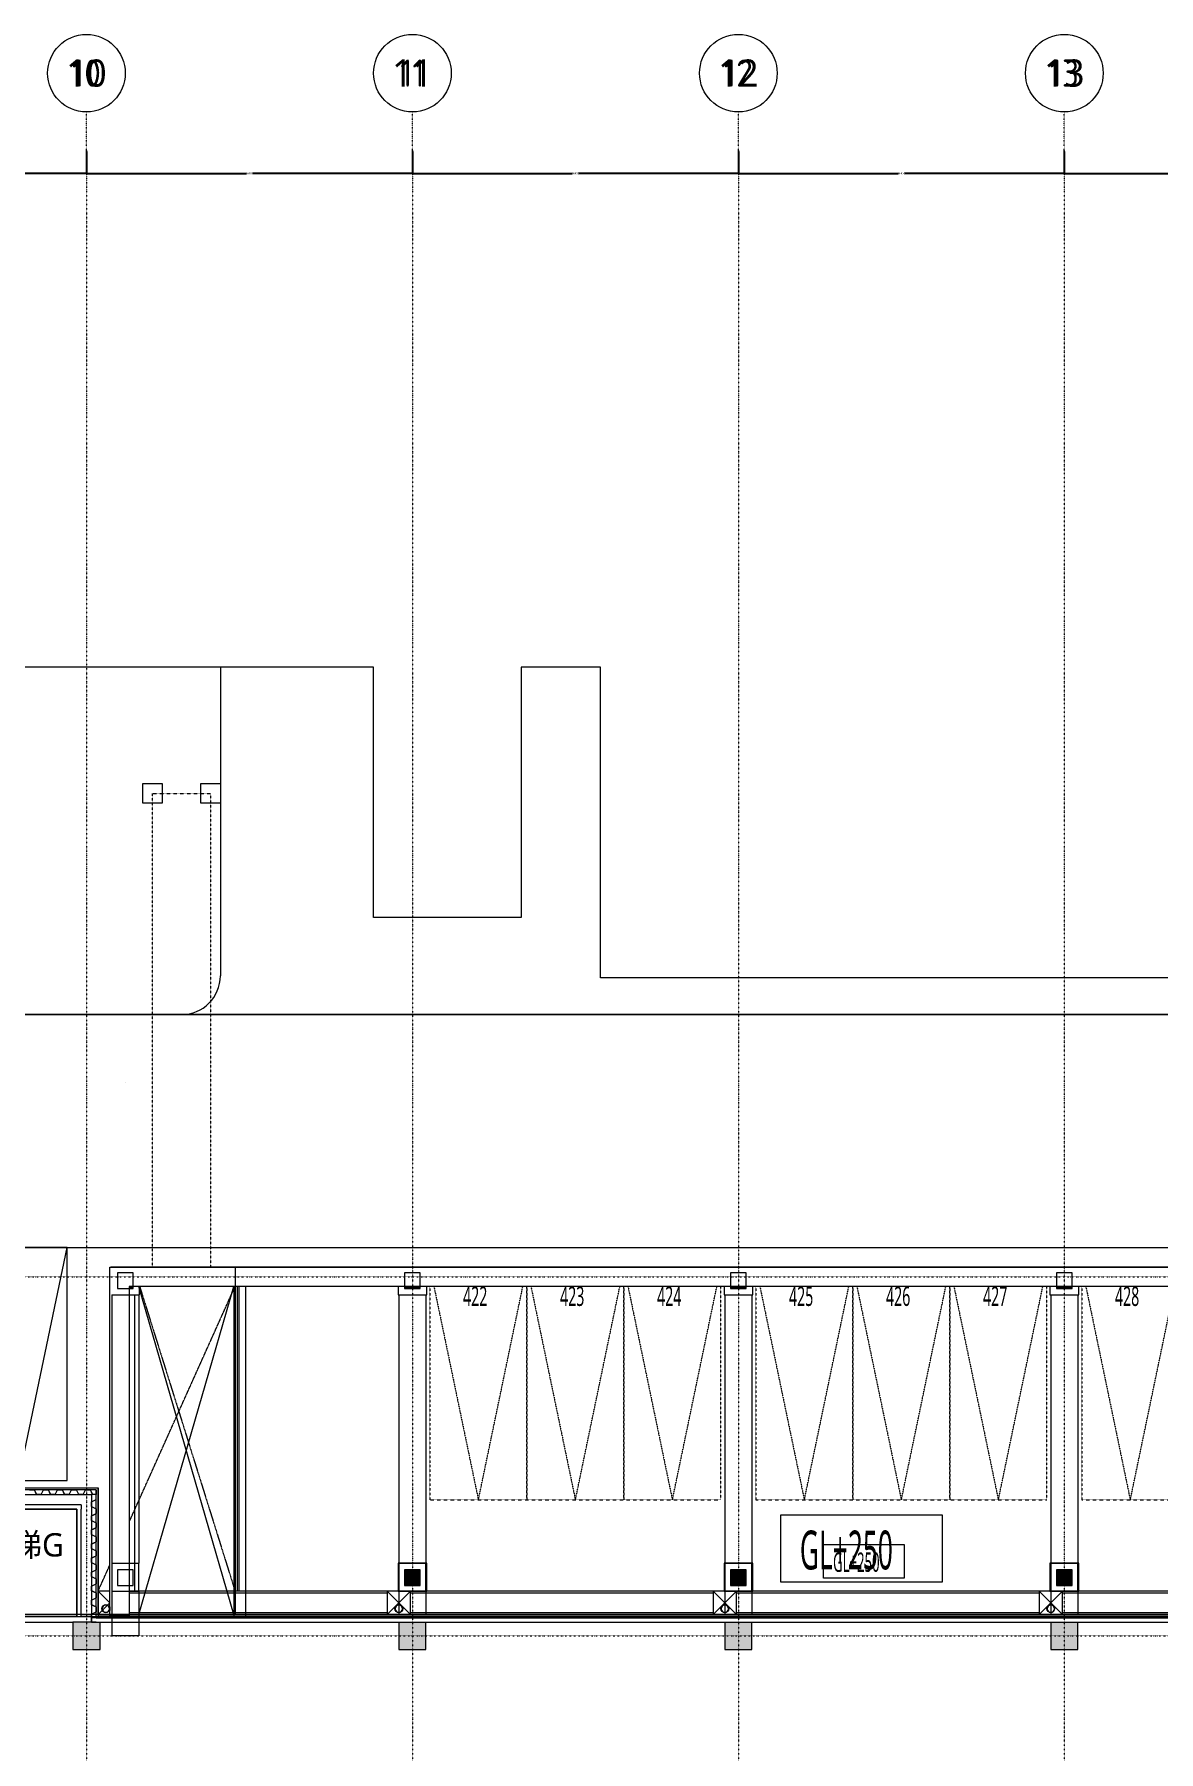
# Model space of a CAD drawing. Extents: x -76427 to 292734, y -42117 to 131250.
# Drawn here: x 75456 to 104431, y 87017 to 131250 of the extents above; entities that cross this region are included whole.
import ezdxf
from ezdxf.enums import TextEntityAlignment as Align

# ---------------------------------------------------------------- set-up
doc = ezdxf.new("R2010")
doc.units = 0
doc.header["$LTSCALE"] = 10
doc.set_wipeout_variables(frame=1)
for name, pattern in [('H12PL1$0$CENTERK0', [0.065, 0.05, -0.005, 0.005, -0.005]), ('H12PL1$0$DOTK00', [0.004, 0.001, -0.003]), ('H12PL1$0$DOTK1', [0.01, 0.005, -0.005]), ('H12PL1$0$JJP_三點線', [0.9, 0.3, -0.15, 0, -0.15, 0, -0.15, 0, -0.15]), ('H12PL1$0$Wipeout_Contour', [1, 0, -1]), ('XFM7P10ICA$0$H12PL1$0$JJP_三點線', [0.9, 0.3, -0.15, 0, -0.15, 0, -0.15, 0, -0.15])]:
    doc.linetypes.add(name, pattern=pattern)
for name, color, linetype in [('H12PL1$0$A-DIM', 252, 'Continuous'), ('H12PL1$0$A-OBJE-2D', 252, 'Continuous'), ('H12PL1$0$A-OBJE-MEP', 252, 'Continuous'), ('H12PL1$0$A-WALL-EX', 252, 'Continuous'), ('H12PL1$0$A-WALL-IN', 252, 'Continuous'), ('H12PL1$0$A-ZONE', 252, 'Continuous'), ('H12PL1$0$Hattch', 252, 'Continuous'), ('H12PL1$0$L10_14_200_LEVEL', 252, 'Continuous'), ('H12PL1$0$L10_14_Defpoints', 252, 'Continuous'), ('H12PL1$0$L10_14_DRAN', 252, 'Continuous'), ('H12PL1$0$L10_14_HYOKI', 252, 'Continuous'), ('H12PL1$0$L10_14_KABE1', 252, 'Continuous'), ('H12PL1$0$L10_14_KABE3', 252, 'Continuous'), ('H12PL1$0$L10_14_LEVEL', 252, 'Continuous'), ('H12PL1$0$L10_14_PKG', 252, 'Continuous'), ('H12PL1$0$L10_14_PKG-NN', 252, 'Continuous'), ('H12PL1$0$L10_14_SITE', 252, 'Continuous'), ('H12PL1$0$L10_14_STANTION新設', 252, 'Continuous'), ('H12PL1$0$L10_14_STEEL2', 252, 'Continuous'), ('H12PL1$0$L10_14_SUGATA2', 252, 'Continuous'), ('H12PL1$0$L10_14_SUGATA3', 252, 'Continuous'), ('H12PL1$0$S-BEAM-SHOW', 252, 'Continuous'), ('H12PL1$0$S-COL', 252, 'Continuous'), ('H12PL1$0$S-FNDN', 252, 'Continuous'), ('H12PL1$0$S-GRID', 252, 'Continuous'), ('H12PL1$0$S-SLAB-SHOW', 252, 'Continuous'), ('XFM7P10ICA$0$H12PL1$0$A-DIM', 252, 'Continuous'), ('XFM7P10ICA$0$H12PL1$0$A-OBJE-MEP', 252, 'Continuous'), ('XFM7P10ICA$0$H12PL1$0$A-WALL-EX', 252, 'Continuous'), ('XFM7P10ICA$0$H12PL1$0$Hattch', 252, 'Continuous'), ('XFM7P10ICA$0$H12PL1$0$L-ROAD', 252, 'Continuous'), ('XFM7P10ICA$0$H12PL1$0$S-COL', 252, 'Continuous'), ('XFM7P10ICA$0$H12PL1$0$S-GRID', 252, 'Continuous')]:
    doc.layers.add(name, color=color, linetype=linetype)
doc.styles.add('H12PL1$0$dim-txt', font='isocp.shx', dxfattribs={"width": 0.7, "bigfont": 'chineset.shx'})
doc.styles.add('H12PL1$0$Standard', font='', dxfattribs={"width": 0.8})
doc.styles.add('XFM7P10ICA$0$H12PL1$0$dim-txt', font='isocp.shx', dxfattribs={"width": 0.7, "bigfont": 'chineset.shx'})
doc.styles.add('XFM7P10ICA$0$H12PL1$0$Standard', font='isocp.shx', dxfattribs={"bigfont": 'chineset.shx'})
doc.styles.get('H12PL1$0$Standard').set_extended_font_data('Microsoft JhengHei')
doc.dimstyles.new('H12PL1$0$ARCH-dim-200MM', dxfattribs={"dimscale": 200, "dimtxt": 0.3, "dimasz": 0.1, "dimexe": 0.1, "dimexo": 0.1, "dimgap": 0.05, "dimtad": 1, "dimdec": 0, "dimlfac": 10, "dimrnd": 0.5, "dimdsep": 46, "dimtxsty": 'H12PL1$0$dim-txt', "dimblk": 'H12PL1$0$_Dot', "dimcen": 2, "dimclrd": 256, "dimclre": 256, "dimclrt": 256, "dimadec": 0, "dimazin": 0, "dimtfac": 1, "dimtix": 1, "dimtmove": 2, "dimatfit": 3, "dimldrblk": 'H12PL1$0$_OBLIQUE', "dimfxl": 1, "dimtvp": 1, "dimtolj": 1, "dimarcsym": 0})
doc.dimstyles.new('XFM7P10ICA$0$H12PL1$0$ARCH-dim-200MM', dxfattribs={"dimscale": 200, "dimtxt": 0.3, "dimasz": 0.1, "dimexe": 0.1, "dimexo": 0.1, "dimgap": 0.05, "dimtad": 1, "dimdec": 0, "dimlfac": 10, "dimrnd": 0.5, "dimdsep": 46, "dimtxsty": 'XFM7P10ICA$0$H12PL1$0$dim-txt', "dimblk": 'XFM7P10ICA$0$H12PL1$0$_Dot', "dimcen": 2, "dimclrd": 256, "dimclre": 256, "dimclrt": 256, "dimadec": 0, "dimazin": 0, "dimtfac": 1, "dimtix": 1, "dimtmove": 2, "dimatfit": 3, "dimldrblk": 'XFM7P10ICA$0$H12PL1$0$_OBLIQUE', "dimfxl": 1, "dimtvp": 1, "dimtolj": 1, "dimarcsym": 0})

# ---------------------------------------------------------------- blocks, each defined once
blk = doc.blocks.new('*D326')
at = {"layer": 'DEFPOINTS', "color": 0, "linetype": 'Continuous', "transparency": 16777216}
for p in [(68400, 128250), (76800, 128250), (76800, 127670)]:
    blk.add_point(p, dxfattribs=at)
at = {"layer": 'XFM7P10ICA$0$H12PL1$0$A-DIM', "linetype": 'Continuous', "lineweight": -2, "transparency": 16777216}
for p, q in [((68400, 128230), (68400, 127650)), ((76800, 128230), (76800, 127650)), ((68420, 127670), (72521, 127670)), ((76780, 127670), (72679, 127670))]:
    blk.add_line(p, q, dxfattribs=at)
at = {"layer": 'XFM7P10ICA$0$H12PL1$0$A-DIM', "linetype": 'Continuous', "lineweight": 0, "transparency": 16777216, "insert": (72600, 127670), "char_height": 60, "attachment_point": 5, "style": 'XFM7P10ICA$0$H12PL1$0$dim-txt'}
blk.add_mtext('\\A1;84000', dxfattribs=at)
blk = doc.blocks.new('XFM7P10ICA$0$H12PL1$0$_Dot')
blk = doc.blocks.new('XFM7P10ICA$0$H12PL1$0$_OBLIQUE')
at = {"color": 0, "linetype": 'ByBlock', "lineweight": -2}
blk.add_line((-0.5, -0.5), (0.5, 0.5), dxfattribs=at)
blk = doc.blocks.new('*D327')
at = {"layer": 'DEFPOINTS', "color": 0, "linetype": 'Continuous', "transparency": 16777216}
for p in [(76800, 128250), (85200, 128250), (85200, 127670)]:
    blk.add_point(p, dxfattribs=at)
at = {"layer": 'XFM7P10ICA$0$H12PL1$0$A-DIM', "linetype": 'Continuous', "lineweight": -2, "transparency": 16777216}
for p, q in [((76800, 128230), (76800, 127650)), ((85200, 128230), (85200, 127650)), ((76820, 127670), (80921, 127670)), ((85180, 127670), (81079, 127670))]:
    blk.add_line(p, q, dxfattribs=at)
at = {"layer": 'XFM7P10ICA$0$H12PL1$0$A-DIM', "linetype": 'Continuous', "lineweight": 0, "transparency": 16777216, "insert": (81000, 127670), "char_height": 60, "attachment_point": 5, "style": 'XFM7P10ICA$0$H12PL1$0$dim-txt'}
blk.add_mtext('\\A1;84000', dxfattribs=at)
blk = doc.blocks.new('*D328')
at = {"layer": 'DEFPOINTS', "color": 0, "linetype": 'Continuous', "transparency": 16777216}
for p in [(85200, 128250), (93600, 128250), (93600, 127670)]:
    blk.add_point(p, dxfattribs=at)
at = {"layer": 'XFM7P10ICA$0$H12PL1$0$A-DIM', "linetype": 'Continuous', "lineweight": -2, "transparency": 16777216}
for p, q in [((85200, 128230), (85200, 127650)), ((93600, 128230), (93600, 127650)), ((85220, 127670), (89321, 127670)), ((93580, 127670), (89479, 127670))]:
    blk.add_line(p, q, dxfattribs=at)
at = {"layer": 'XFM7P10ICA$0$H12PL1$0$A-DIM', "linetype": 'Continuous', "lineweight": 0, "transparency": 16777216, "insert": (89400, 127670), "char_height": 60, "attachment_point": 5, "style": 'XFM7P10ICA$0$H12PL1$0$dim-txt'}
blk.add_mtext('\\A1;84000', dxfattribs=at)
blk = doc.blocks.new('*D329')
at = {"layer": 'DEFPOINTS', "color": 0, "linetype": 'Continuous', "transparency": 16777216}
for p in [(93600, 128250), (102000, 128250), (102000, 127670)]:
    blk.add_point(p, dxfattribs=at)
at = {"layer": 'XFM7P10ICA$0$H12PL1$0$A-DIM', "linetype": 'Continuous', "lineweight": -2, "transparency": 16777216}
for p, q in [((93600, 128230), (93600, 127650)), ((102000, 128230), (102000, 127650)), ((93620, 127670), (97721, 127670)), ((101980, 127670), (97879, 127670))]:
    blk.add_line(p, q, dxfattribs=at)
at = {"layer": 'XFM7P10ICA$0$H12PL1$0$A-DIM', "linetype": 'Continuous', "lineweight": 0, "transparency": 16777216, "insert": (97800, 127670), "char_height": 60, "attachment_point": 5, "style": 'XFM7P10ICA$0$H12PL1$0$dim-txt'}
blk.add_mtext('\\A1;84000', dxfattribs=at)
blk = doc.blocks.new('*D330')
at = {"layer": 'DEFPOINTS', "color": 0, "linetype": 'Continuous', "transparency": 16777216}
for p in [(102000, 128250), (110400, 128250), (110400, 127670)]:
    blk.add_point(p, dxfattribs=at)
at = {"layer": 'XFM7P10ICA$0$H12PL1$0$A-DIM', "linetype": 'Continuous', "lineweight": -2, "transparency": 16777216}
for p, q in [((102000, 128230), (102000, 127650)), ((110400, 128230), (110400, 127650)), ((102020, 127670), (106121, 127670)), ((110380, 127670), (106279, 127670))]:
    blk.add_line(p, q, dxfattribs=at)
at = {"layer": 'XFM7P10ICA$0$H12PL1$0$A-DIM', "linetype": 'Continuous', "lineweight": 0, "transparency": 16777216, "insert": (106200, 127670), "char_height": 60, "attachment_point": 5, "style": 'XFM7P10ICA$0$H12PL1$0$dim-txt'}
blk.add_mtext('\\A1;84000', dxfattribs=at)
blk = doc.blocks.new('*D455')
at = {"layer": 'DEFPOINTS', "color": 0, "linetype": 'Continuous', "transparency": 16777216}
for p in [(68400, 128250), (76800, 128250), (76800, 127670)]:
    blk.add_point(p, dxfattribs=at)
at = {"layer": 'H12PL1$0$A-DIM', "linetype": 'Continuous', "lineweight": -2, "transparency": 16777216}
for p, q in [((68400, 128230), (68400, 127650)), ((76800, 128230), (76800, 127650)), ((68420, 127670), (72521, 127670)), ((76780, 127670), (72679, 127670))]:
    blk.add_line(p, q, dxfattribs=at)
at = {"layer": 'H12PL1$0$A-DIM', "linetype": 'Continuous', "lineweight": 0, "transparency": 16777216, "insert": (72600, 127670), "char_height": 60, "attachment_point": 5, "style": 'H12PL1$0$dim-txt'}
blk.add_mtext('\\A1;84000', dxfattribs=at)
blk = doc.blocks.new('H12PL1$0$_Dot')
blk = doc.blocks.new('H12PL1$0$_OBLIQUE')
at = {"color": 0, "linetype": 'ByBlock', "lineweight": -2}
blk.add_line((-0.5, -0.5), (0.5, 0.5), dxfattribs=at)
blk = doc.blocks.new('*D456')
at = {"layer": 'DEFPOINTS', "color": 0, "linetype": 'Continuous', "transparency": 16777216}
for p in [(76800, 128250), (85200, 128250), (85200, 127670)]:
    blk.add_point(p, dxfattribs=at)
at = {"layer": 'H12PL1$0$A-DIM', "linetype": 'Continuous', "lineweight": -2, "transparency": 16777216}
for p, q in [((76800, 128230), (76800, 127650)), ((85200, 128230), (85200, 127650)), ((76820, 127670), (80921, 127670)), ((85180, 127670), (81079, 127670))]:
    blk.add_line(p, q, dxfattribs=at)
at = {"layer": 'H12PL1$0$A-DIM', "linetype": 'Continuous', "lineweight": 0, "transparency": 16777216, "insert": (81000, 127670), "char_height": 60, "attachment_point": 5, "style": 'H12PL1$0$dim-txt'}
blk.add_mtext('\\A1;84000', dxfattribs=at)
blk = doc.blocks.new('*D457')
at = {"layer": 'DEFPOINTS', "color": 0, "linetype": 'Continuous', "transparency": 16777216}
for p in [(85200, 128250), (93600, 128250), (93600, 127670)]:
    blk.add_point(p, dxfattribs=at)
at = {"layer": 'H12PL1$0$A-DIM', "linetype": 'Continuous', "lineweight": -2, "transparency": 16777216}
for p, q in [((85200, 128230), (85200, 127650)), ((93600, 128230), (93600, 127650)), ((85220, 127670), (89321, 127670)), ((93580, 127670), (89479, 127670))]:
    blk.add_line(p, q, dxfattribs=at)
at = {"layer": 'H12PL1$0$A-DIM', "linetype": 'Continuous', "lineweight": 0, "transparency": 16777216, "insert": (89400, 127670), "char_height": 60, "attachment_point": 5, "style": 'H12PL1$0$dim-txt'}
blk.add_mtext('\\A1;84000', dxfattribs=at)
blk = doc.blocks.new('*D458')
at = {"layer": 'DEFPOINTS', "color": 0, "linetype": 'Continuous', "transparency": 16777216}
for p in [(93600, 128250), (102000, 128250), (102000, 127670)]:
    blk.add_point(p, dxfattribs=at)
at = {"layer": 'H12PL1$0$A-DIM', "linetype": 'Continuous', "lineweight": -2, "transparency": 16777216}
for p, q in [((93600, 128230), (93600, 127650)), ((102000, 128230), (102000, 127650)), ((93620, 127670), (97721, 127670)), ((101980, 127670), (97879, 127670))]:
    blk.add_line(p, q, dxfattribs=at)
at = {"layer": 'H12PL1$0$A-DIM', "linetype": 'Continuous', "lineweight": 0, "transparency": 16777216, "insert": (97800, 127670), "char_height": 60, "attachment_point": 5, "style": 'H12PL1$0$dim-txt'}
blk.add_mtext('\\A1;84000', dxfattribs=at)
blk = doc.blocks.new('*D459')
at = {"layer": 'DEFPOINTS', "color": 0, "linetype": 'Continuous', "transparency": 16777216}
for p in [(102000, 128250), (110400, 128250), (110400, 127670)]:
    blk.add_point(p, dxfattribs=at)
at = {"layer": 'H12PL1$0$A-DIM', "linetype": 'Continuous', "lineweight": -2, "transparency": 16777216}
for p, q in [((102000, 128230), (102000, 127650)), ((110400, 128230), (110400, 127650)), ((102020, 127670), (106121, 127670)), ((110380, 127670), (106279, 127670))]:
    blk.add_line(p, q, dxfattribs=at)
at = {"layer": 'H12PL1$0$A-DIM', "linetype": 'Continuous', "lineweight": 0, "transparency": 16777216, "insert": (106200, 127670), "char_height": 60, "attachment_point": 5, "style": 'H12PL1$0$dim-txt'}
blk.add_mtext('\\A1;84000', dxfattribs=at)
blk = doc.blocks.new('XFM7P10ICA$0$H12PL1')
at = {"layer": 'XFM7P10ICA$0$H12PL1$0$Hattch', "linetype": 'Continuous', "lineweight": 0}
for points in [[(77600, 98950), (78000, 98950), (78000, 99350), (77600, 99350)], [(85000, 98950), (85400, 98950), (85400, 99350), (85000, 99350)], [(93400, 98950), (93800, 98950), (93800, 99350), (93400, 99350)], [(101800, 98950), (102200, 98950), (102200, 99350), (101800, 99350)], [(85000, 91300), (85400, 91300), (85400, 91700), (85000, 91700)], [(93400, 91300), (93800, 91300), (93800, 91700), (93400, 91700)], [(101800, 91300), (102200, 91300), (102200, 91700), (101800, 91700)], [(76930, 90350), (76450, 90350), (76450, 89650), (77150, 89650), (77150, 90350), (77050, 90350)], [(84850, 89650), (85550, 89650), (85550, 90350), (84850, 90350)], [(93250, 89650), (93950, 89650), (93950, 90350), (93250, 90350)], [(101650, 89650), (102350, 89650), (102350, 90350), (101650, 90350)]]:
    blk.add_hatch(color=256, dxfattribs=at).paths.add_polyline_path(points)
at = {"layer": 'XFM7P10ICA$0$H12PL1$0$A-OBJE-MEP', "lineweight": 0, "flags": 128}
for points in [[(77395, 90700, 1), (77205, 90700, 1)], [(84945, 90700, 1), (84755, 90700, 1)], [(93345, 90700, 1), (93155, 90700, 1)], [(101745, 90700, 1), (101555, 90700, 1)]]:
    blk.add_lwpolyline(points, format="xyb", close=True, dxfattribs=at)
at = {"layer": 'XFM7P10ICA$0$H12PL1$0$A-OBJE-MEP', "lineweight": 0}
for centre in [(77300, 90700), (84850, 90700), (93250, 90700), (101650, 90700)]:
    blk.add_circle(centre, 100, dxfattribs=at)
at = {"layer": 'XFM7P10ICA$0$H12PL1$0$A-WALL-EX', "lineweight": 0}
for p, q in [((77050, 90465), (76930, 90465)), ((77050, 90465), (76930, 90465)), ((76930, 90465), (76930, 90350)), ((76930, 90350), (77050, 90350)), ((76930, 90350), (77050, 90350)), ((77050, 90465), (126700, 90465))]:
    blk.add_line(p, q, dxfattribs=at)
at = {"layer": 'XFM7P10ICA$0$H12PL1$0$A-WALL-EX', "lineweight": 0, "flags": 128}
for points in [[(77050, 93760), (68150, 93760)], [(68270, 93640), (76930, 93640)], [(76930, 93640), (76930, 90350)], [(77050, 93760), (77050, 93640)], [(77050, 90465), (77050, 93640)], [(77050, 90350), (76930, 90350)], [(126700, 90500), (77050, 90500)], [(77050, 90500), (77050, 90465)], [(77050, 90350), (126700, 90350)]]:
    blk.add_lwpolyline(points, dxfattribs=at)
at = {"layer": 'XFM7P10ICA$0$H12PL1$0$Hattch', "lineweight": 0}
for p, q in [((75333.25, 93760), (75457, 93760)), ((75516.16, 93640), (75457, 93758.32)), ((75517.2, 93641.68), (75458.04, 93760)), ((75636.16, 93640), (75516.16, 93640)), ((75635.13, 93641.68), (75517.2, 93641.68)), ((75635.13, 93641.68), (75694.29, 93760)), ((75636.16, 93640), (75695.32, 93758.32)), ((75694.29, 93760), (75818.04, 93760)), ((75817, 93758.32), (75695.32, 93758.32)), ((75877.2, 93640), (75818.04, 93758.32)), ((75878.24, 93641.68), (75819.08, 93760)), ((75997.2, 93640), (75877.2, 93640)), ((75996.16, 93641.68), (75878.24, 93641.68)), ((75996.16, 93641.68), (76055.32, 93760)), ((75997.2, 93640), (76056.36, 93758.32)), ((76055.32, 93760), (76179.08, 93760)), ((76178.04, 93758.32), (76056.36, 93758.32)), ((76238.24, 93640), (76179.08, 93758.32)), ((76239.28, 93641.68), (76180.12, 93760)), ((76358.24, 93640), (76238.24, 93640)), ((76357.2, 93641.68), (76239.28, 93641.68)), ((76357.2, 93641.68), (76416.36, 93760)), ((76358.24, 93640), (76417.4, 93758.32)), ((76416.36, 93760), (76540.12, 93760)), ((76539.08, 93758.32), (76417.4, 93758.32)), ((76599.28, 93640), (76540.12, 93758.32)), ((76600.32, 93641.68), (76541.16, 93760)), ((76719.28, 93640), (76599.28, 93640)), ((76718.24, 93641.68), (76600.32, 93641.68)), ((76718.24, 93641.68), (76777.4, 93760)), ((76719.28, 93640), (76778.44, 93758.32)), ((76777.4, 93760), (76901.16, 93760)), ((76900.12, 93758.32), (76778.44, 93758.32)), ((76930, 93700.63), (76901.16, 93758.32)), ((76930, 93704.39), (76902.2, 93760)), ((76951.46, 93661.46), (76930, 93704.39)), ((76950.21, 93660.21), (76930, 93700.63)), ((76930, 93449.76), (77048.32, 93508.92)), ((76930, 93329.76), (76930, 93449.76)), ((76931.68, 93448.72), (77050, 93507.88)), ((76931.68, 93330.8), (76931.68, 93448.72)), ((76960.32, 93640), (76950.21, 93660.21)), ((76961.36, 93641.68), (76951.46, 93661.46)), ((77050, 93641.68), (76961.36, 93641.68)), ((77031.59, 93640), (77048.32, 93631.64)), ((77035.35, 93640), (77050, 93632.68)), ((77048.32, 93509.96), (77048.32, 93631.64)), ((76930, 93329.76), (77048.32, 93270.6)), ((76930, 93088.72), (77048.32, 93147.88)), ((76930, 92968.72), (76930, 93088.72)), ((76930, 92968.72), (77048.32, 92909.56)), ((76931.68, 93330.8), (77050, 93271.64)), ((76931.68, 93087.68), (77050, 93146.84)), ((76931.68, 92969.76), (76931.68, 93087.68)), ((76931.68, 92969.76), (77050, 92910.6)), ((77048.32, 93148.92), (77048.32, 93270.6)), ((77048.32, 92787.88), (77048.32, 92909.56)), ((77050, 93271.64), (77050, 93147.88)), ((77050, 92910.6), (77050, 92786.84)), ((76930, 92727.68), (77048.32, 92786.84)), ((76930, 92607.68), (76930, 92727.68)), ((76930, 92607.68), (77048.32, 92548.52)), ((76931.68, 92726.64), (77050, 92785.8)), ((76931.68, 92608.72), (76931.68, 92726.64)), ((76931.68, 92608.72), (77050, 92549.56)), ((77048.32, 92426.84), (77048.32, 92548.52)), ((77050, 92549.56), (77050, 92425.8)), ((76930, 92366.64), (77048.32, 92425.8)), ((76930, 92246.64), (76930, 92366.64)), ((76930, 92246.64), (77048.32, 92187.48)), ((76930, 92005.61), (77048.32, 92064.77)), ((76930, 91885.61), (76930, 92005.61)), ((76931.68, 92365.61), (77050, 92424.77)), ((76931.68, 92247.68), (76931.68, 92365.61)), ((76931.68, 92247.68), (77050, 92188.52)), ((76931.68, 92004.57), (77050, 92063.73)), ((76931.68, 91886.64), (76931.68, 92004.57)), ((77048.32, 92065.8), (77048.32, 92187.48)), ((77050, 92188.52), (77050, 92064.77)), ((76930, 91885.61), (77048.32, 91826.45)), ((76930, 91644.57), (77048.32, 91703.73)), ((76930, 91524.57), (76930, 91644.57)), ((76931.68, 91886.64), (77050, 91827.48)), ((76931.68, 91643.53), (77050, 91702.69)), ((76931.68, 91525.61), (76931.68, 91643.53)), ((77048.32, 91704.77), (77048.32, 91826.45)), ((77050, 91827.48), (77050, 91703.73)), ((76930, 91524.57), (77048.32, 91465.41)), ((76930, 91283.53), (77048.32, 91342.69)), ((76930, 91163.53), (76930, 91283.53)), ((76930, 91163.53), (77048.32, 91104.37)), ((76931.68, 91525.61), (77050, 91466.45)), ((76931.68, 91282.49), (77050, 91341.65)), ((76931.68, 91164.57), (76931.68, 91282.49)), ((76931.68, 91164.57), (77050, 91105.41)), ((77048.32, 91343.73), (77048.32, 91465.41)), ((77050, 91466.45), (77050, 91342.69)), ((76930, 90922.49), (77048.32, 90981.65)), ((76930, 90802.49), (76930, 90922.49)), ((76930, 90802.49), (77048.32, 90743.33)), ((76931.68, 90921.45), (77050, 90980.61)), ((76931.68, 90803.53), (76931.68, 90921.45)), ((76931.68, 90803.53), (77050, 90744.37)), ((77048.32, 90982.69), (77048.32, 91104.37)), ((77048.32, 90621.65), (77048.32, 90743.33)), ((77050, 91105.41), (77050, 90981.65)), ((77050, 90744.37), (77050, 90620.61)), ((76930, 90561.45), (77048.32, 90620.61)), ((76931.68, 90560.41), (77050, 90619.57)), ((76931.68, 90465), (76931.68, 90560.41))]:
    blk.add_line(p, q, dxfattribs=at)
at = {"layer": 'XFM7P10ICA$0$H12PL1$0$L-ROAD', "lineweight": 0, "flags": 128}
blk.add_lwpolyline([(250600, 106000), (18950, 106000, -0.41421356), (17450, 107500), (2450, 107500.37), (-15800, 107500.37), (-15800, 340), (-550, 340), (-550, 83050), (17450, 83050), (17450, 91750), (18050, 91750), (18050, 90550), (68100, 90550), (68100, 93810), (77100, 93810), (77100, 90550), (77400, 90550), (77400, 99500), (127200, 99500), (127200, 90500), (151200, 90500)], format="xyb", dxfattribs=at)
at = {"layer": 'XFM7P10ICA$0$H12PL1$0$S-COL', "lineweight": 0, "flags": 128}
for points in [[(77600, 98950), (78000, 98950), (78000, 99350), (77600, 99350)], [(85000, 98950), (85400, 98950), (85400, 99350), (85000, 99350)], [(93400, 98950), (93800, 98950), (93800, 99350), (93400, 99350)], [(101800, 98950), (102200, 98950), (102200, 99350), (101800, 99350)], [(85000, 91300), (85400, 91300), (85400, 91700), (85000, 91700)], [(93400, 91300), (93800, 91300), (93800, 91700), (93400, 91700)], [(101800, 91300), (102200, 91300), (102200, 91700), (101800, 91700)]]:
    blk.add_lwpolyline(points, close=True, dxfattribs=at)
for points in [[(76930, 90350), (76450, 90350), (76450, 89650), (77150, 89650), (77150, 90350)], [(84850, 90350), (84850, 89650), (85550, 89650), (85550, 90350)], [(93250, 90350), (93250, 89650), (93950, 89650), (93950, 90350)], [(101650, 90350), (101650, 89650), (102350, 89650), (102350, 90350)]]:
    blk.add_lwpolyline(points, dxfattribs=at)
at = {"layer": 'XFM7P10ICA$0$H12PL1$0$S-GRID', "linetype": 'XFM7P10ICA$0$H12PL1$0$JJP_三點線', "lineweight": 0}
for p, q in [((76800, 128250), (76800, 129250)), ((85200, 128250), (85200, 129250)), ((93600, 128250), (93600, 129250)), ((102000, 128250), (102000, 129250)), ((76800, 128250), (76800, -28000)), ((85200, 128250), (85200, -28000)), ((93600, 128250), (93600, -28000)), ((102000, 128250), (102000, -28000)), ((-29000, 99250), (289600, 99250)), ((-29000, 90000), (289600, 90000))]:
    blk.add_line(p, q, dxfattribs=at)
at = {"layer": 'XFM7P10ICA$0$H12PL1$0$S-GRID', "lineweight": 0}
for centre in [(76800, 130250), (85200, 130250), (93600, 130250), (102000, 130250)]:
    blk.add_circle(centre, 1000, dxfattribs=at)
at = {"layer": 'XFM7P10ICA$0$H12PL1$0$S-GRID', "linetype": 'XFM7P10ICA$0$H12PL1$0$JJP_三點線', "lineweight": 0}
for p in [(76800, 128250), (76800, 128250), (85200, 128250), (85200, 128250), (93600, 128250), (93600, 128250), (102000, 128250), (102000, 128250)]:
    blk.add_point(p, dxfattribs=at)
at = {"layer": 'XFM7P10ICA$0$H12PL1$0$S-GRID', "style": 'XFM7P10ICA$0$H12PL1$0$Standard'}
for s, p in [('10', (76800, 130602.36)), ('11', (85200, 130602.36)), ('12', (93600, 130602.36)), ('13', (102000, 130602.36))]:
    blk.add_text(s, height=700, dxfattribs=at).set_placement(p, align=Align.TOP_CENTER)
at = {"layer": 'XFM7P10ICA$0$H12PL1$0$A-DIM', "linetype": 'Continuous', "lineweight": 0}
for base, p1, p2, picture, middle in [((76800, 127670), (68400, 128250), (76800, 128250), '*D326', (72600, 127670)), ((85200, 127670), (76800, 128250), (85200, 128250), '*D327', (81000, 127670)), ((93600, 127670), (85200, 128250), (93600, 128250), '*D328', (89400, 127670)), ((102000, 127670), (93600, 128250), (102000, 128250), '*D329', (97800, 127670)), ((110400, 127670), (102000, 128250), (110400, 128250), '*D330', (106200, 127670))]:
    dim = blk.add_linear_dim(base=base, p1=p1, p2=p2, dimstyle='XFM7P10ICA$0$H12PL1$0$ARCH-dim-200MM', dxfattribs=at)
    dim.commit()
    dim.dimension.update_dxf_attribs({"geometry": picture, "text_midpoint": middle, "dimtype": 128})
blk = doc.blocks.new('XFM7P10ICA')
blk.add_blockref('XFM7P10ICA$0$H12PL1', (0, 0))
blk = doc.blocks.new('H12PL1')
at = {"layer": 'H12PL1$0$A-WALL-EX', "lineweight": 0}
for p, q in [((77050, 90465), (76930, 90465)), ((76930, 90465), (76930, 90350)), ((77050, 90465), (76930, 90465)), ((76930, 90350), (77050, 90350)), ((76930, 90350), (77050, 90350))]:
    blk.add_line(p, q, dxfattribs=at)
at = {"layer": 'H12PL1$0$A-WALL-EX', "lineweight": 0, "flags": 128}
for points in [[(77050, 93760), (68150, 93760)], [(68270, 93640), (76930, 93640)], [(76930, 93640), (76930, 90350)], [(77050, 93760), (77050, 93640)], [(77050, 90465), (77050, 93640)], [(77050, 90350), (76930, 90350)], [(77050, 90500), (77050, 90465)]]:
    blk.add_lwpolyline(points, dxfattribs=at)
at = {"layer": 'H12PL1$0$A-WALL-IN', "lineweight": 0, "flags": 128}
for points in [[(76662.5, 93372.5), (68537.5, 93372.5)], [(76662.5, 93372.5), (76662.5, 93259.5)], [(68650.5, 93259.5), (76549.5, 93259.5)], [(76549.5, 93259.5), (76549.5, 90500)], [(76662.5, 90500), (76662.5, 93259.5)], [(76549.5, 90500), (68650.5, 90500)], [(68750, 90350), (76450, 90350)], [(76930, 90500), (76662.5, 90500)], [(76930, 90350), (76930, 90500)]]:
    blk.add_lwpolyline(points, dxfattribs=at)
at = {"layer": 'H12PL1$0$L10_14_200_LEVEL', "lineweight": 0, "flags": 128}
blk.add_lwpolyline([(95793.81, 92350.47), (97874.9, 92350.47), (97874.9, 91482.58), (95793.81, 91482.58)], close=True, dxfattribs=at)
at = {"layer": 'H12PL1$0$L10_14_Defpoints', "lineweight": 0}
for p, q in [((76800, 104250), (76800.05, 104250)), ((76800, 104250), (76800.05, 104250)), ((77800, 104250), (77800.05, 104250)), ((77800, 104250), (77800.05, 104250)), ((85200, 104250), (85200.05, 104250)), ((85200, 104250), (85200.05, 104250))]:
    blk.add_line(p, q, dxfattribs=at)
at = {"layer": 'H12PL1$0$L10_14_DRAN', "lineweight": 0}
for centre in [(77300, 90700), (84850, 90700), (93250, 90700), (101650, 90700)]:
    blk.add_circle(centre, 100, dxfattribs=at)
at = {"layer": 'H12PL1$0$L10_14_HYOKI', "linetype": 'H12PL1$0$CENTERK0', "lineweight": 0}
for p, q in [((77100, 91150), (80630, 99000)), ((78170, 99000), (80630, 91150))]:
    blk.add_line(p, q, dxfattribs=at)
at = {"layer": 'H12PL1$0$L10_14_KABE1', "lineweight": 0}
for p, q in [((68100, 93810), (77100, 93810)), ((77100, 90550), (77100, 93810)), ((77100, 90550), (124935, 90550))]:
    blk.add_line(p, q, dxfattribs=at)
at = {"layer": 'H12PL1$0$L10_14_KABE3', "lineweight": 0}
blk.add_line((77100, 90550), (77100, 90500), dxfattribs=at)
at = {"layer": 'H12PL1$0$L10_14_LEVEL', "lineweight": 0, "flags": 128}
blk.add_lwpolyline([(94691.49, 93115.77), (98853.67, 93115.77), (98853.67, 91379.99), (94691.49, 91379.99)], close=True, dxfattribs=at)
at = {"layer": 'H12PL1$0$L10_14_PKG', "lineweight": 0, "flags": 128}
blk.add_lwpolyline([(73800, 100000), (75050, 94000), (76300, 100000)], dxfattribs=at)
blk.add_lwpolyline([(73800, 100000), (73800, 94000), (76300, 94000), (76300, 100000)], close=True, dxfattribs=at)
at = {"layer": 'H12PL1$0$L10_14_PKG', "linetype": 'H12PL1$0$DOTK1', "lineweight": 0, "flags": 128}
for points in [[(85650, 99500), (85650, 93500), (88150, 93500), (88150, 99500)], [(88150, 99500), (88150, 93500), (90650, 93500), (90650, 99500)], [(90650, 99500), (90650, 93500), (93150, 93500), (93150, 99500)], [(94050, 99500), (94050, 93500), (96550, 93500), (96550, 99500)], [(96550, 99500), (96550, 93500), (99050, 93500), (99050, 99500)], [(99050, 99500), (99050, 93500), (101550, 93500), (101550, 99500)], [(102450, 99500), (102450, 93500), (104950, 93500), (104950, 99500)]]:
    blk.add_lwpolyline(points, close=True, dxfattribs=at)
for points in [[(85650, 99500), (86900, 93500), (88150, 99500)], [(88150, 99500), (89400, 93500), (90650, 99500)], [(90650, 99500), (91900, 93500), (93150, 99500)], [(94050, 99500), (95300, 93500), (96550, 99500)], [(96550, 99500), (97800, 93500), (99050, 99500)], [(99050, 99500), (100300, 93500), (101550, 99500)], [(102450, 99500), (103700, 93500), (104950, 99500)]]:
    blk.add_lwpolyline(points, dxfattribs=at)
at = {"layer": 'H12PL1$0$L10_14_SITE', "lineweight": 0}
for p, q in [((80249.92, 114950), (80249.92, 107000)), ((18950, 106000), (250600, 106000)), ((25250, 100000), (193700, 100000))]:
    blk.add_line(p, q, dxfattribs=at)
blk.add_arc((79249.92, 107000), 1000, 270, 0, dxfattribs=at)
at = {"layer": 'H12PL1$0$L10_14_STANTION新設', "lineweight": 0, "flags": 128}
for points in [[(78250, 111950), (78750, 111950), (78750, 111450), (78250, 111450)], [(79750, 111950), (80250, 111950), (80250, 111450), (79750, 111450)]]:
    blk.add_lwpolyline(points, close=True, dxfattribs=at)
at = {"layer": 'H12PL1$0$L10_14_STANTION新設', "linetype": 'H12PL1$0$DOTK1', "lineweight": 0, "flags": 128}
blk.add_lwpolyline([(80000, 99150), (78500, 99150), (78500, 111700), (80000, 111700)], close=True, dxfattribs=at)
at = {"layer": 'H12PL1$0$L10_14_STANTION新設', "linetype": 'H12PL1$0$DOTK00', "lineweight": 0, "flags": 128}
for points in [[(78400, 99250), (78600, 99250), (78600, 99050), (78400, 99050)], [(79900, 99250), (80100, 99250), (80100, 99050), (79900, 99050)]]:
    blk.add_lwpolyline(points, close=True, dxfattribs=at)
at = {"layer": 'H12PL1$0$L10_14_STEEL2', "lineweight": 0, "flags": 128}
for points in [[(78000, 98950), (78000, 99350), (77600, 99350), (77600, 98950)], [(77975, 98975), (77975, 99325), (77625, 99325), (77625, 98975)], [(85400, 98950), (85400, 99350), (85000, 99350), (85000, 98950)], [(85375, 98975), (85375, 99325), (85025, 99325), (85025, 98975)], [(93800, 98950), (93800, 99350), (93400, 99350), (93400, 98950)], [(93775, 98975), (93775, 99325), (93425, 99325), (93425, 98975)], [(102200, 98950), (102200, 99350), (101800, 99350), (101800, 98950)], [(102175, 98975), (102175, 99325), (101825, 99325), (101825, 98975)], [(85400, 91300), (85400, 91700), (85000, 91700), (85000, 91300)], [(85375, 91325), (85375, 91675), (85025, 91675), (85025, 91325)], [(93800, 91300), (93800, 91700), (93400, 91700), (93400, 91300)], [(93775, 91325), (93775, 91675), (93425, 91675), (93425, 91325)], [(102200, 91300), (102200, 91700), (101800, 91700), (101800, 91300)], [(102175, 91325), (102175, 91675), (101825, 91675), (101825, 91325)]]:
    blk.add_lwpolyline(points, close=True, dxfattribs=at)
at = {"layer": 'H12PL1$0$L10_14_SUGATA2', "lineweight": 0}
for p, q in [((80730, 99450), (78220, 99450)), ((78220, 99450), (78220, 99400)), ((80680, 99400), (78220, 99400)), ((80680, 99400), (80680, 91150)), ((80730, 99450), (80730, 91150)), ((77480, 98730), (77480, 91200)), ((77480, 98730), (77530, 98730)), ((77530, 98730), (77530, 91200)), ((77480, 91200), (77530, 91200))]:
    blk.add_line(p, q, dxfattribs=at)
at = {"layer": 'H12PL1$0$L10_14_SUGATA2', "lineweight": 0, "flags": 128}
blk.add_lwpolyline([(134350, 106950), (90050, 106950), (90050, 114950), (88000, 114950), (88000, 108500), (84200, 108500), (84200, 114950), (34000, 114950), (34000, 108500), (30200, 108500), (30200, 114950), (9650, 114950), (9650, 113750), (9050, 113750), (9050, 121550), (750, 121550), (750, 120350), (150, 120350), (150, 126600)], dxfattribs=at)
for points in [[(77430, 98780), (78170, 98780), (78170, 99500), (77430, 99500)], [(85570, 99500), (84830, 99500), (84830, 98780), (85570, 98780)], [(93970, 99500), (93230, 99500), (93230, 98780), (93970, 98780)], [(102370, 99500), (101630, 99500), (101630, 98780), (102370, 98780)], [(85570, 91150), (85570, 91870), (84830, 91870), (84830, 91150)], [(93970, 91150), (93970, 91870), (93230, 91870), (93230, 91150)], [(102370, 91150), (102370, 91870), (101630, 91870), (101630, 91150)]]:
    blk.add_lwpolyline(points, close=True, dxfattribs=at)
at = {"layer": 'H12PL1$0$L10_14_SUGATA3', "lineweight": 0}
for p, q in [((78170, 99500), (80500, 99500)), ((84830, 99500), (78170, 99500)), ((93230, 99500), (85570, 99500)), ((101630, 99500), (93970, 99500)), ((110030, 99500), (102370, 99500)), ((77430, 91150), (77430, 98780)), ((78050, 91150), (78050, 98780)), ((80630, 99000), (78170, 99000)), ((80630, 91150), (80630, 99000)), ((110280, 91150), (77100, 91150)), ((77100, 90550), (77700, 91150)), ((77100, 91150), (77700, 90550)), ((84550, 91150), (85150, 90550)), ((84550, 90550), (85150, 91150)), ((92950, 91150), (93550, 90550)), ((92950, 90550), (93550, 91150)), ((101350, 91150), (101950, 90550)), ((101350, 90550), (101950, 91150)), ((84550, 91100), (77700, 91100)), ((92950, 91100), (85150, 91100)), ((101350, 91100), (93550, 91100)), ((109750, 91100), (101950, 91100)), ((77700, 90600), (84550, 90600)), ((85150, 90600), (92950, 90600)), ((93550, 90600), (101350, 90600)), ((101950, 90600), (109750, 90600))]:
    blk.add_line(p, q, dxfattribs=at)
at = {"layer": 'H12PL1$0$L10_14_SUGATA3', "lineweight": 0, "flags": 128}
for points in [[(77100, 90550), (77700, 90550), (77700, 91150), (77100, 91150)], [(84550, 90550), (85150, 90550), (85150, 91150), (84550, 91150)], [(92950, 90550), (93550, 90550), (93550, 91150), (92950, 91150)], [(101350, 90550), (101950, 90550), (101950, 91150), (101350, 91150)]]:
    blk.add_lwpolyline(points, close=True, dxfattribs=at)
at = {"layer": 'H12PL1$0$S-BEAM-SHOW', "lineweight": 0, "flags": 128}
blk.add_lwpolyline([(78150, 90000), (77450, 90000)], dxfattribs=at)
at = {"layer": 'H12PL1$0$S-COL', "lineweight": 0, "flags": 128}
blk.add_lwpolyline([(76930, 90350), (76450, 90350), (76450, 89650), (77150, 89650), (77150, 90350)], dxfattribs=at)
at = {"layer": 'H12PL1$0$S-GRID', "linetype": 'H12PL1$0$JJP_三點線', "lineweight": 0}
for p, q in [((76800, 128250), (76800, 129250)), ((85200, 128250), (85200, 129250)), ((93600, 128250), (93600, 129250)), ((102000, 128250), (102000, 129250)), ((76800, 128250), (76800, -28000)), ((-29000, 90000), (289600, 90000))]:
    blk.add_line(p, q, dxfattribs=at)
at = {"layer": 'H12PL1$0$S-GRID', "lineweight": 0}
for centre in [(76800, 130250), (85200, 130250), (93600, 130250), (102000, 130250)]:
    blk.add_circle(centre, 1000, dxfattribs=at)
at = {"layer": 'H12PL1$0$S-GRID', "linetype": 'H12PL1$0$JJP_三點線', "lineweight": 0}
for p in [(76800, 128250), (76800, 128250), (85200, 128250), (85200, 128250), (93600, 128250), (93600, 128250), (102000, 128250), (102000, 128250)]:
    blk.add_point(p, dxfattribs=at)
at = {"layer": 'H12PL1$0$S-SLAB-SHOW', "lineweight": 0, "flags": 128}
for points in [[(74060, 93259.5), (74060, 91980), (74160, 91980), (74160, 91780), (73800, 91780), (73800, 90500), (77050, 90500), (77050, 93760), (68150, 93760), (68150, 90500), (68650.5, 90500), (68650.5, 93259.5)], [(76550, 90500), (76550, 93260), (74060, 93260), (74060, 91980), (74160, 91980), (74160, 91780), (73800, 91780), (73800, 90500)]]:
    blk.add_lwpolyline(points, close=True, dxfattribs=at)
at = {"layer": 'H12PL1$0$A-ZONE', "style": 'H12PL1$0$Standard'}
blk.add_text('安全梯G', height=600, dxfattribs=at).set_placement((74710.41, 92644.99), align=Align.TOP_CENTER)
at = {"layer": 'H12PL1$0$L10_14_200_LEVEL', "linetype": 'Continuous', "lineweight": 0, "insert": (96039.85, 91894.66), "char_height": 500, "attachment_point": 4, "style": 'H12PL1$0$Standard'}
blk.add_mtext('\\A1;{\\W0.52;GL+250}', dxfattribs=at)
at = {"layer": 'H12PL1$0$L10_14_LEVEL', "linetype": 'Continuous', "lineweight": 0, "insert": (95183.57, 92204.15), "char_height": 1000, "attachment_point": 4, "style": 'H12PL1$0$Standard'}
blk.add_mtext('\\A1;{\\W0.52;GL+250}', dxfattribs=at)
at = {"layer": 'H12PL1$0$L10_14_PKG-NN', "linetype": 'Continuous', "lineweight": 0, "char_height": 500, "attachment_point": 4, "style": 'H12PL1$0$Standard'}
for s, insert in [('\\A1;{\\W0.56;422}', (86504.97, 98748.05)), ('\\A1;{\\W0.56;423}', (89004.97, 98743.93)), ('\\A1;{\\W0.56;424}', (91504.97, 98748.05)), ('\\A1;{\\W0.56;425}', (94904.97, 98743.93)), ('\\A1;{\\W0.56;426}', (97404.97, 98743.93)), ('\\A1;{\\W0.56;427}', (99904.97, 98748.05)), ('\\A1;{\\W0.56;428}', (103304.97, 98743.93))]:
    blk.add_mtext(s, dxfattribs=dict(at, insert=insert))
at = {"layer": 'H12PL1$0$S-GRID', "style": 'H12PL1$0$Standard'}
for s, p in [('10', (76800, 130602.36)), ('11', (85200, 130602.36)), ('12', (93600, 130602.36)), ('13', (102000, 130602.36))]:
    blk.add_text(s, height=700, dxfattribs=at).set_placement(p, align=Align.TOP_CENTER)
at = {"layer": 'H12PL1$0$A-DIM', "linetype": 'Continuous', "lineweight": 0}
for base, p1, p2, picture, middle in [((76800, 127670), (68400, 128250), (76800, 128250), '*D455', (72600, 127670)), ((85200, 127670), (76800, 128250), (85200, 128250), '*D456', (81000, 127670)), ((93600, 127670), (85200, 128250), (93600, 128250), '*D457', (89400, 127670)), ((102000, 127670), (93600, 128250), (102000, 128250), '*D458', (97800, 127670)), ((110400, 127670), (102000, 128250), (110400, 128250), '*D459', (106200, 127670))]:
    dim = blk.add_linear_dim(base=base, p1=p1, p2=p2, dimstyle='H12PL1$0$ARCH-dim-200MM', dxfattribs=at)
    dim.commit()
    dim.dimension.update_dxf_attribs({"geometry": picture, "text_midpoint": middle, "dimtype": 128})
at = {"linetype": 'H12PL1$0$Wipeout_Contour', "lineweight": 0, "ltscale": 112435.509031}
blk.add_wipeout([(77400, 99500), (127200, 99500), (127200, 90250), (126700, 90250), (126700, 99000), (77900, 99000), (77900, 90515.6), (77400, 90515.6)], dxfattribs=at).dxf.layer = 'H12PL1$0$Hattch'
at = {"layer": 'H12PL1$0$A-OBJE-2D', "lineweight": 0}
for p, q in [((78150, 90550), (80600, 99000)), ((80600, 90550), (78150, 99000))]:
    blk.add_line(p, q, dxfattribs=at)
at = {"layer": 'H12PL1$0$A-OBJE-MEP', "lineweight": 0, "flags": 128}
for points in [[(77395, 90700, 1), (77205, 90700, 1)], [(84945, 90700, 1), (84755, 90700, 1)], [(93345, 90700, 1), (93155, 90700, 1)], [(101745, 90700, 1), (101555, 90700, 1)]]:
    blk.add_lwpolyline(points, format="xyb", close=True, dxfattribs=at)
at = {"layer": 'H12PL1$0$A-OBJE-MEP', "lineweight": 0}
for centre in [(77300, 90700), (84850, 90700), (93250, 90700), (101650, 90700)]:
    blk.add_circle(centre, 100, dxfattribs=at)
at = {"layer": 'H12PL1$0$A-WALL-EX', "lineweight": 0}
blk.add_line((77050, 90465), (126700, 90465), dxfattribs=at)
at = {"layer": 'H12PL1$0$A-WALL-EX', "lineweight": 0, "flags": 128}
for points in [[(126700, 90500), (77050, 90500)], [(77050, 90500), (126700, 90500)], [(77050, 90500), (126700, 90500)], [(77050, 90500), (126700, 90500)], [(77050, 90500), (126700, 90500)], [(77050, 90500), (126700, 90500)], [(77050, 90500), (126700, 90500)], [(77050, 90500), (126700, 90500)], [(77050, 90350), (126850, 90350)]]:
    blk.add_lwpolyline(points, dxfattribs=at)
at = {"layer": 'H12PL1$0$Hattch', "lineweight": 0, "flags": 128}
blk.add_lwpolyline([(77400, 99500), (127200, 99500), (127200, 90250), (126700, 90250), (126700, 99000), (77900, 99000), (77900, 90515.6), (77400, 90515.6)], close=True, dxfattribs=at)
at = {"layer": 'H12PL1$0$S-BEAM-SHOW', "lineweight": 0, "flags": 128}
for points in [[(77450, 98780), (78150, 98780)], [(77450, 98780), (77450, 91870)], [(78150, 98780), (78150, 91870)], [(80600, 99000), (80600, 90500)], [(80900, 99000), (80600, 99000)], [(80900, 99000), (80900, 90500)], [(84850, 98780), (85550, 98780)], [(84850, 98780), (84850, 91870)], [(85550, 98780), (85550, 91870)], [(93250, 98780), (93950, 98780)], [(93250, 98780), (93250, 91870)], [(93950, 98780), (93950, 91870)], [(101650, 98780), (102350, 98780)], [(101650, 98780), (101650, 91870)], [(102350, 98780), (102350, 91870)], [(77450, 91870), (78150, 91870)], [(77450, 91870), (77450, 91150)], [(78150, 91150), (78150, 91870)], [(84850, 91870), (85550, 91870)], [(84850, 91870), (84850, 91150)], [(85550, 91150), (85550, 91870)], [(93250, 91870), (93950, 91870)], [(93250, 91870), (93250, 91150)], [(93950, 91150), (93950, 91870)], [(101650, 91870), (102350, 91870)], [(101650, 91870), (101650, 91150)], [(102350, 91150), (102350, 91870)], [(77450, 91150), (78150, 91150)], [(77450, 91150), (77450, 90000)], [(78150, 91150), (78150, 90000)], [(84850, 91150), (85550, 91150)], [(84850, 91150), (84850, 90550)], [(85550, 91150), (85550, 90550)], [(93250, 91150), (93950, 91150)], [(93250, 91150), (93250, 90550)], [(93950, 91150), (93950, 90550)], [(101650, 91150), (102350, 91150)], [(101650, 91150), (101650, 90550)], [(102350, 91150), (102350, 90550)], [(80900, 90500), (80600, 90500)], [(84850, 90550), (85550, 90550)], [(93250, 90550), (93950, 90550)], [(101650, 90550), (102350, 90550)]]:
    blk.add_lwpolyline(points, dxfattribs=at)
at = {"layer": 'H12PL1$0$S-COL', "lineweight": 0, "flags": 128}
for points in [[(77600, 98950), (78000, 98950), (78000, 99350), (77600, 99350)], [(85000, 98950), (85400, 98950), (85400, 99350), (85000, 99350)], [(93400, 98950), (93800, 98950), (93800, 99350), (93400, 99350)], [(101800, 98950), (102200, 98950), (102200, 99350), (101800, 99350)], [(77600, 91300), (78000, 91300), (78000, 91700), (77600, 91700)], [(85000, 91300), (85400, 91300), (85400, 91700), (85000, 91700)], [(93400, 91300), (93800, 91300), (93800, 91700), (93400, 91700)], [(101800, 91300), (102200, 91300), (102200, 91700), (101800, 91700)]]:
    blk.add_lwpolyline(points, close=True, dxfattribs=at)
for points in [[(84850, 90350), (84850, 89650), (85550, 89650), (85550, 90350)], [(93250, 90350), (93250, 89650), (93950, 89650), (93950, 90350)], [(101650, 90350), (101650, 89650), (102350, 89650), (102350, 90350)]]:
    blk.add_lwpolyline(points, dxfattribs=at)
at = {"layer": 'H12PL1$0$S-FNDN', "lineweight": 0, "flags": 128}
blk.add_lwpolyline([(119350, 90550), (43500, 90550), (43500, 74700), (93300, 74700), (93300, -550), (119350, -550), (119350, 45300), (110700, 45300), (110700, 50030), (119350, 50030)], close=True, dxfattribs=at)
at = {"layer": 'H12PL1$0$S-GRID', "linetype": 'H12PL1$0$JJP_三點線', "lineweight": 0}
for p, q in [((85200, 128250), (85200, -28000)), ((93600, 128250), (93600, -28000)), ((102000, 128250), (102000, -28000)), ((-29000, 99250), (289600, 99250))]:
    blk.add_line(p, q, dxfattribs=at)
at = {"layer": 'H12PL1$0$S-SLAB-SHOW', "lineweight": 0, "flags": 128}
blk.add_lwpolyline([(80630, 90550), (119170, 90550), (119170, 99500), (80630, 99500)], close=True, dxfattribs=at)

msp = doc.modelspace()

# ---------------------------------------------------------------- block references
msp.add_blockref('XFM7P10ICA', (0, 0))

# ---------------------------------------------------------------- next in the draw order: block references
msp.add_blockref('H12PL1', (0, 0))

doc.saveas('drawing.dxf')
